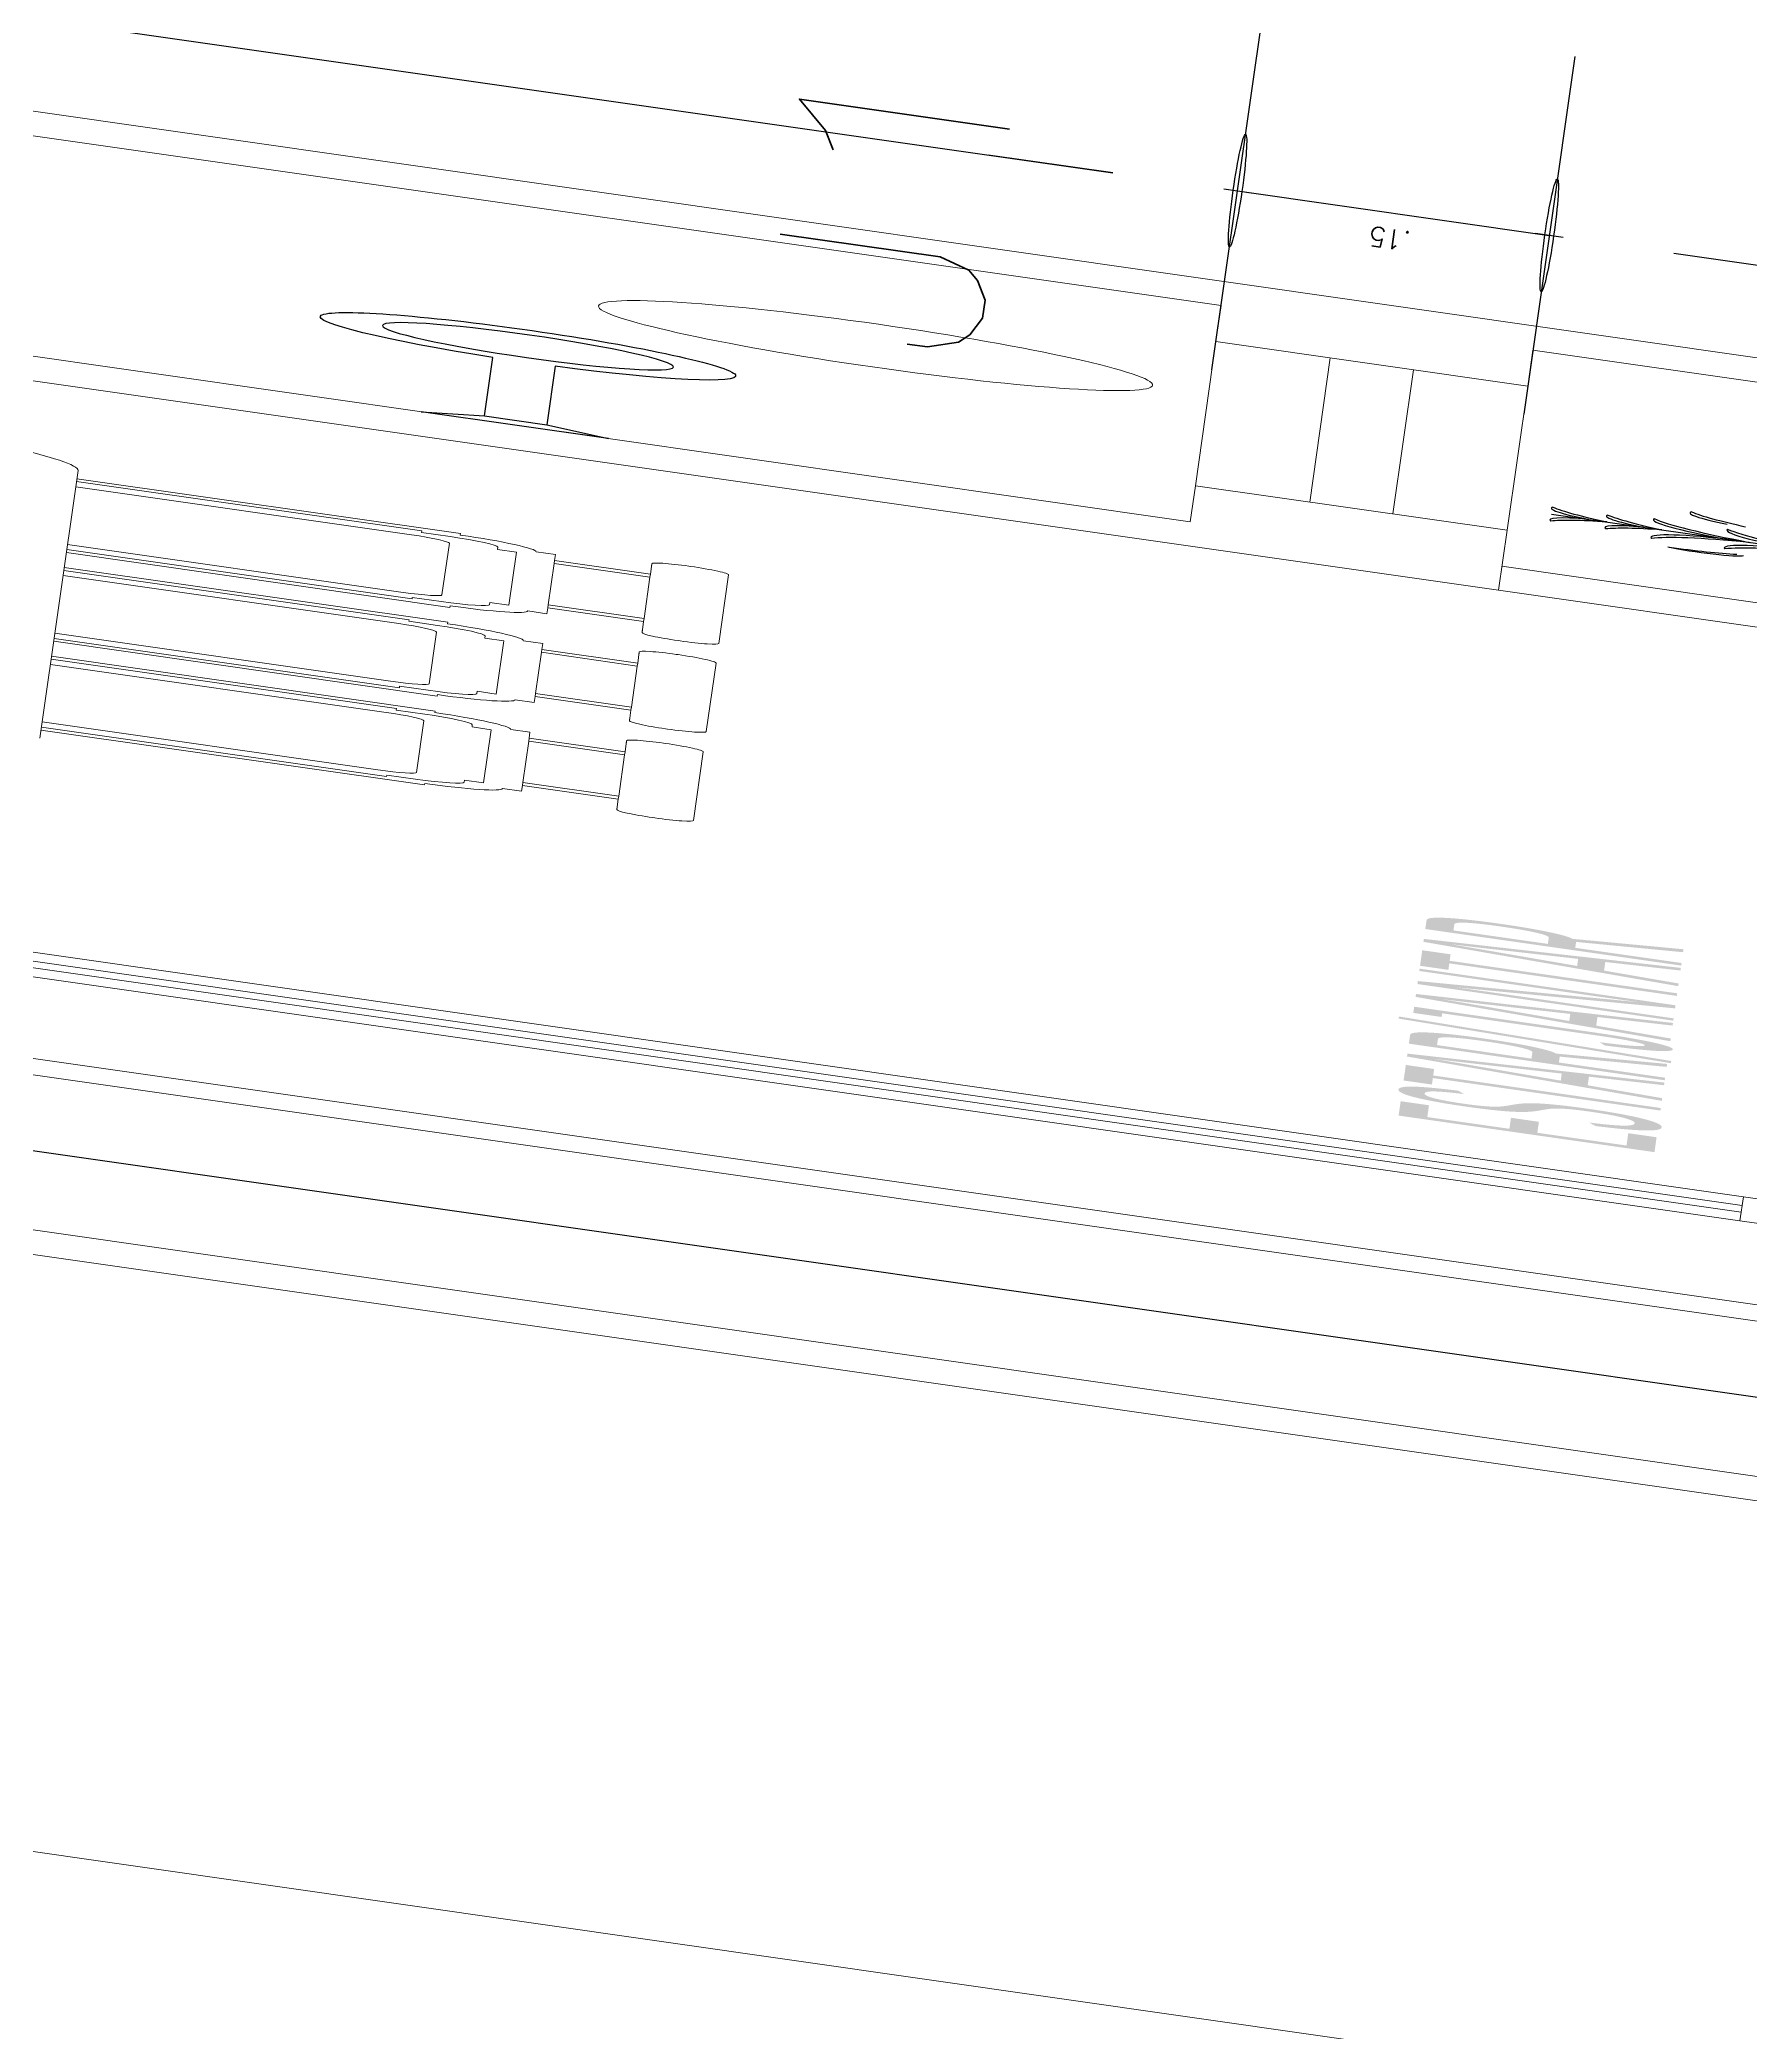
# Model space of a CAD drawing. Header units: millimetres. Extents: x -361192058 to 101130107379, y -14071650034 to 19218552450.
# Drawn here: x -134859.5 to -134811.1, y 42599.5 to 42655.9 of the extents above; entities that cross this region are included whole.
import ezdxf
from ezdxf.enums import TextEntityAlignment as Align

# ---------------------------------------------------------------- set-up
doc = ezdxf.new("R2010")
doc.units = ezdxf.units.MM
doc.header["$LTSCALE"] = 0.5
for name, color, linetype in [('02', 2, 'Continuous'), ('DIVERSOS', 4, 'Continuous'), ('ESQUADRIA', 3, 'Continuous'), ('FMPLANT', 3, 'Continuous'), ('MOBIL-I', 251, 'Continuous'), ('parede', 2, 'Continuous'), ('PISO', 8, 'Continuous'), ('TEXTO2', 3, 'Continuous')]:
    doc.layers.add(name, color=color, linetype=linetype)
doc.styles.add('SANSSERIF', font='sas_____.pfb', dxfattribs={"height": 1})
doc.styles.get("Standard").update_dxf_attribs({"font": 'txt.shx', "height": 0.12})
doc.dimstyles.new('ESCALA50', dxfattribs={"dimtxt": 0.1, "dimasz": 0.06, "dimexe": 0.18, "dimexo": 0.06, "dimgap": 0.1, "dimtad": 1, "dimzin": 4, "dimdsep": 46, "dimtxsty": 'Standard', "dimblk1": 'BOLA', "dimblk2": 'BOLA', "dimsah": 1, "dimcen": -0.06, "dimse1": 1, "dimse2": 1, "dimclrd": 7, "dimclrt": 3, "dimadec": 0, "dimazin": 0, "dimtfac": 1, "dimtix": 1, "dimtmove": 0, "dimatfit": 3, "dimldrblk": 'BOLA', "dimfxl": 0, "dimtolj": 1, "dimtzin": 4, "dimarcsym": 0})

# ---------------------------------------------------------------- blocks, each defined once
blk = doc.blocks.new('BOLA')
for p, q in [((0, -1.435), (0, 1.435)), ((-1.435, 0), (1.435, 0))]:
    blk.add_line(p, q)
blk.add_circle((0, 0), 0.452)
blk = doc.blocks.new('*D930')
at = {"layer": 'Defpoints', "color": 0, "transparency": 16777216}
for p in [(4402.09471, 2435.62694), (4402.65822, 2435.62694), (4402.09471, 2428.57694)]:
    blk.add_point(p, dxfattribs=at)
at = {"layer": 'DIVERSOS', "color": 7, "lineweight": -2, "transparency": 16777216}
blk.add_line((4402.65822, 2428.63694), (4402.65822, 2435.56694), dxfattribs=at)
at = {"layer": 'DIVERSOS', "color": 7, "lineweight": -2, "transparency": 16777216, "xscale": 0.06, "yscale": 0.06, "zscale": 0.06}
for p, rotation in [((4402.65822, 2435.62694), 90), ((4402.65822, 2428.57694), 270)]:
    blk.add_blockref('BOLA', p, dxfattribs=dict(at, rotation=rotation))
at = {"layer": 'DIVERSOS', "color": 3, "lineweight": 18, "transparency": 16777216, "insert": (4402.49822, 2432.10194), "char_height": 0.12, "attachment_point": 5, "rotation": 90}
blk.add_mtext('\\A1;7.05', dxfattribs=at)
blk = doc.blocks.new('ADC_CHUVEIRO')
for p, q in [((0, 0.045), (0, -0.045)), ((0.03, 0.015), (0, 0.045)), ((0.39498, 0.015), (0.03, 0.015)), ((0.03, -0.015), (0.03, 0.015)), ((0, -0.045), (0.03, -0.015)), ((0.03, -0.015), (0.39525, -0.015))]:
    blk.add_line(p, q)
blk.add_circle((0.49398, 0.00089), 0.07)
blk.add_arc((0.49398, 0.00089), 0.1, 189.14559, 171.89103)
blk = doc.blocks.new('A1194DB', base_point=(2.905, 11.0463))
for p in [(2.905, 11.5463), (2.4126, 11.1332), (3.3974, 11.1332), (2.9918, 10.5539)]:
    blk.add_line(p, (2.905, 11.0463))
for centre, radius, start, end in [((2.8119, 11.432), 0.1154, 36.29, 99.6243), ((2.7184, 11.2969), 0.2598, 44.0763, 73.3794), ((2.998, 11.432), 0.1154, 80.3757, 143.71), ((3.0916, 11.2969), 0.2598, 106.6206, 135.9237), ((2.8119, 11.3638), 0.1154, 36.29, 99.6243), ((2.7184, 11.2287), 0.2598, 44.0763, 73.3794), ((2.998, 11.3638), 0.1154, 80.3757, 143.71), ((3.0916, 11.2287), 0.2598, 106.6206, 135.9237), ((2.7604, 11.2616), 0.1598, 25.2489, 95.3937), ((2.6762, 11.1619), 0.2679, 31.3712, 75.0366), ((3.0495, 11.2616), 0.1598, 84.6063, 154.7511), ((3.1337, 11.1619), 0.2679, 104.9634, 148.6288), ((2.695, 11.3621), 0.0575, 139.742, 258.7475), ((2.7729, 11.4076), 0.1251, 184.618, 228.2106), ((3.2361, 11.2628), 0.1154, 80.3757, 143.71), ((3.3297, 11.1277), 0.2598, 106.6206, 135.9237), ((2.7604, 11.1707), 0.1598, 25.2489, 95.3937), ((2.6762, 11.0709), 0.2679, 31.3712, 75.0366), ((3.0495, 11.1707), 0.1598, 84.6063, 154.7511), ((3.1337, 11.0709), 0.2679, 104.9634, 148.6288), ((2.7181, 11.2261), 0.1598, 164.6063, 234.7511), ((2.8309, 11.2917), 0.2679, 184.9634, 228.6288), ((2.8857, 11.2065), 0.1558, 156.3654, 256.5741), ((2.9783, 11.2559), 0.2357, 176.8122, 238.3335), ((2.8316, 11.2559), 0.2357, 301.6665, 3.1878), ((2.9242, 11.2065), 0.1558, 283.4259, 23.6346), ((2.979, 11.2917), 0.2679, 311.3712, 355.0366), ((3.0919, 11.2261), 0.1598, 305.2489, 15.3937), ((2.5413, 11.2049), 0.1154, 160.3757, 223.71), ((2.6906, 11.2736), 0.2598, 186.6206, 215.9237), ((2.8076, 11.2103), 0.1598, 164.6063, 234.7511), ((2.9205, 11.2759), 0.2679, 184.9634, 228.6288), ((2.7506, 11.0931), 0.1558, 3.4259, 103.6346), ((2.6859, 11.0105), 0.2357, 21.6665, 83.1878), ((3.0593, 11.0931), 0.1558, 76.3654, 176.5741), ((3.124, 11.0105), 0.2357, 96.8122, 158.3335), ((2.8895, 11.2759), 0.2679, 311.3712, 355.0366), ((3.0023, 11.2103), 0.1598, 305.2489, 15.3937), ((3.1193, 11.2736), 0.2598, 324.0763, 353.3794), ((3.2686, 11.2049), 0.1154, 316.29, 19.6243), ((2.6085, 11.1931), 0.1154, 160.3757, 223.71), ((2.7578, 11.2618), 0.2598, 186.6206, 215.9237), ((3.0521, 11.2618), 0.2598, 324.0763, 353.3794), ((3.2015, 11.1931), 0.1154, 316.29, 19.6243), ((2.509, 11.0217), 0.1154, 116.29, 179.6243), ((2.6258, 10.9061), 0.2598, 124.0763, 153.3794), ((2.5762, 11.0099), 0.1154, 116.29, 179.6243), ((2.693, 10.8942), 0.2598, 124.0763, 153.3794), ((2.6679, 10.9413), 0.1598, 105.2489, 175.3937), ((3.1421, 10.9413), 0.1598, 4.6063, 74.7511), ((3.1169, 10.8942), 0.2598, 26.6206, 55.9237), ((3.2338, 11.0099), 0.1154, 0.3757, 63.71), ((2.7514, 10.8411), 0.2679, 111.3712, 155.0366), ((2.7574, 10.9256), 0.1598, 105.2489, 175.3937), ((2.841, 10.8253), 0.2679, 111.3712, 155.0366), ((2.8087, 11.0276), 0.0563, 114.2257, 255.1279), ((2.8535, 11.0404), 0.078, 150.4398, 228.6694), ((2.9689, 10.8253), 0.2679, 24.9634, 68.6288), ((3.0525, 10.9256), 0.1598, 4.6063, 74.7511), ((3.0585, 10.8411), 0.2679, 24.9634, 68.6288), ((3.1373, 10.5587), 0.5402, 115.4772, 156.6585), ((2.8321, 10.9024), 0.1558, 83.4259, 183.6346), ((2.9022, 10.8244), 0.2357, 101.6665, 163.1878), ((2.9077, 10.8244), 0.2357, 16.8122, 78.3335), ((2.9778, 10.9024), 0.1558, 356.3654, 96.5741), ((2.7588, 10.9805), 0.0869, 144.9865, 244.4034), ((2.9354, 11.0633), 0.25, 187.5759, 215.8942), ((2.683, 11.0436), 0.2357, 286.8122, 348.3335), ((3.1145, 11.1197), 0.2357, 211.6665, 273.1878), ((2.7611, 10.9735), 0.1558, 266.3654, 6.5741), ((2.916, 10.9339), 0.1295, 161.4477, 239.3672), ((3.2224, 11.0216), 0.4224, 185.4007, 208.139), ((3.0651, 11.0271), 0.1558, 193.4259, 293.6346), ((2.5634, 10.9046), 0.0575, 139.742, 258.7475), ((2.6413, 10.9501), 0.1251, 184.618, 228.2106), ((2.6825, 10.8858), 0.0575, 139.742, 258.7475), ((2.7604, 10.9313), 0.1251, 184.618, 228.2106), ((3.3391, 11.1328), 0.2598, 234.0763, 263.3794), ((2.791, 10.8669), 0.0766, 138.8744, 278.9763), ((2.8575, 10.9036), 0.125, 173.7536, 244.097), ((3.2704, 10.9835), 0.1154, 226.29, 289.6243), ((2.6839, 10.9824), 0.2679, 294.9634, 338.6288), ((3.1345, 11.0618), 0.2679, 221.3712, 265.0366), ((2.7842, 10.8988), 0.1598, 274.6063, 344.7511), ((3.0689, 10.949), 0.1598, 215.2489, 285.3937), ((2.7249, 10.8131), 0.057, 167.0577, 302.8533), ((2.7577, 10.8453), 0.08, 185.1845, 268.654), ((3.2089, 10.7748), 0.0575, 101.2525, 220.258), ((3.2868, 10.7293), 0.1251, 131.7894, 175.382), ((2.6997, 10.8928), 0.2679, 294.9634, 338.6288), ((3.1503, 10.9723), 0.2679, 221.3712, 265.0366), ((2.7577, 10.7638), 0.08, 185.1845, 268.654), ((2.8, 10.8092), 0.1598, 274.6063, 344.7511), ((3.0847, 10.8594), 0.1598, 215.2489, 285.3937), ((2.7249, 10.7316), 0.057, 167.0577, 302.8533), ((2.7529, 10.8344), 0.2598, 296.6206, 325.9237), ((3.1204, 10.8992), 0.2598, 234.0763, 263.3794), ((2.8685, 10.7175), 0.1154, 270.3757, 333.71), ((3.0517, 10.7498), 0.1154, 226.29, 289.6243), ((2.7647, 10.7672), 0.2598, 296.6206, 325.9237), ((3.1323, 10.832), 0.2598, 234.0763, 263.3794), ((2.8803, 10.6504), 0.1154, 270.3757, 333.71), ((3.0635, 10.6827), 0.1154, 226.29, 289.6243)]:
    blk.add_arc(centre, radius, start, end)
blk = doc.blocks.new('*D1471')
at = {"layer": 'Defpoints', "color": 0, "transparency": 16777216}
for p in [(4415.72115, 2430.92694), (4415.72115, 2428.57694), (4416.43876, 2428.57694)]:
    blk.add_point(p, dxfattribs=at)
at = {"layer": 'DIVERSOS', "color": 7, "lineweight": -2, "transparency": 16777216}
blk.add_line((4416.43876, 2430.86694), (4416.43876, 2428.63694), dxfattribs=at)
at = {"layer": 'DIVERSOS', "color": 7, "lineweight": -2, "transparency": 16777216, "xscale": 0.06, "yscale": 0.06, "zscale": 0.06}
for p, rotation in [((4416.43876, 2430.92694), 90), ((4416.43876, 2428.57694), 270)]:
    blk.add_blockref('BOLA', p, dxfattribs=dict(at, rotation=rotation))
at = {"layer": 'DIVERSOS', "color": 3, "lineweight": 18, "transparency": 16777216, "insert": (4416.27876, 2429.75194), "char_height": 0.12, "attachment_point": 5, "rotation": 90}
blk.add_mtext('\\A1;2.35', dxfattribs=at)
blk = doc.blocks.new('*D1488')
at = {"layer": 'Defpoints', "color": 0, "transparency": 16777216}
for p in [(4415.72115, 2428.42694), (4415.72115, 2427.27694), (4416.43876, 2427.27694)]:
    blk.add_point(p, dxfattribs=at)
at = {"layer": 'DIVERSOS', "color": 7, "lineweight": -2, "transparency": 16777216}
blk.add_line((4416.43876, 2428.36694), (4416.43876, 2427.33694), dxfattribs=at)
at = {"layer": 'DIVERSOS', "color": 7, "lineweight": -2, "transparency": 16777216, "xscale": 0.06, "yscale": 0.06, "zscale": 0.06}
for p, rotation in [((4416.43876, 2428.42694), 90), ((4416.43876, 2427.27694), 270)]:
    blk.add_blockref('BOLA', p, dxfattribs=dict(at, rotation=rotation))
at = {"layer": 'DIVERSOS', "color": 3, "lineweight": 18, "transparency": 16777216, "insert": (4416.27876, 2427.85194), "char_height": 0.12, "attachment_point": 5, "rotation": 90}
blk.add_mtext('\\A1;1.15', dxfattribs=at)
blk = doc.blocks.new('*D1489')
at = {"layer": 'Defpoints', "color": 0, "transparency": 16777216}
for p in [(4415.72115, 2428.57694), (4415.72115, 2428.42694), (4416.43876, 2428.42694)]:
    blk.add_point(p, dxfattribs=at)
at = {"layer": 'DIVERSOS', "color": 7, "lineweight": -2, "transparency": 16777216}
for p, q in [((4416.43876, 2428.63694), (4416.43876, 2428.69694)), ((4416.43876, 2428.57694), (4416.43876, 2428.42694)), ((4416.43876, 2428.36694), (4416.43876, 2428.30694))]:
    blk.add_line(p, q, dxfattribs=at)
at = {"layer": 'DIVERSOS', "color": 7, "lineweight": -2, "transparency": 16777216, "xscale": 0.06, "yscale": 0.06, "zscale": 0.06}
for p, rotation in [((4416.43876, 2428.57694), 270), ((4416.43876, 2428.42694), 90)]:
    blk.add_blockref('BOLA', p, dxfattribs=dict(at, rotation=rotation))
at = {"layer": 'DIVERSOS', "color": 3, "lineweight": 18, "transparency": 16777216, "insert": (4416.27876, 2428.50194), "char_height": 0.12, "attachment_point": 5, "rotation": 90}
blk.add_mtext('\\A1;.15', dxfattribs=at)
blk = doc.blocks.new('*D1509')
at = {"layer": 'Defpoints', "color": 0, "transparency": 16777216}
for p in [(4409.50489, 2430.92694), (4410.57115, 2430.92694), (4410.57115, 2424.77694)]:
    blk.add_point(p, dxfattribs=at)
at = {"layer": 'DIVERSOS', "color": 7, "lineweight": -2, "transparency": 16777216}
blk.add_line((4409.50489, 2424.83694), (4409.50489, 2430.86694), dxfattribs=at)
at = {"layer": 'DIVERSOS', "color": 7, "lineweight": -2, "transparency": 16777216, "xscale": 0.06, "yscale": 0.06, "zscale": 0.06}
for p, rotation in [((4409.50489, 2430.92694), 90), ((4409.50489, 2424.77694), 270)]:
    blk.add_blockref('BOLA', p, dxfattribs=dict(at, rotation=rotation))
at = {"layer": 'DIVERSOS', "color": 3, "lineweight": 18, "transparency": 16777216, "insert": (4409.34489, 2427.85194), "char_height": 0.12, "attachment_point": 5, "rotation": 90}
blk.add_mtext('\\A1;6.15', dxfattribs=at)
blk = doc.blocks.new('*D1770')
at = {"layer": '02', "color": 7, "lineweight": -2, "transparency": 16777216}
blk.add_line((4414.43115, 2430.52988), (4415.66115, 2430.52988), dxfattribs=at)
at = {"layer": 'Defpoints', "color": 0, "transparency": 16777216}
for p in [(4415.72115, 2430.52988), (4414.37115, 2428.61218), (4415.72115, 2428.61218)]:
    blk.add_point(p, dxfattribs=at)
at = {"layer": '02', "color": 7, "lineweight": -2, "transparency": 16777216, "xscale": 0.06, "yscale": 0.06, "zscale": 0.06, "rotation": 180}
blk.add_blockref('BOLA', (4414.37115, 2430.52988), dxfattribs=at)
at = {"layer": '02', "color": 7, "lineweight": -2, "transparency": 16777216, "xscale": 0.06, "yscale": 0.06, "zscale": 0.06}
blk.add_blockref('BOLA', (4415.72115, 2430.52988), dxfattribs=at)
at = {"layer": '02', "color": 3, "transparency": 16777216, "insert": (4415.04615, 2430.68988), "char_height": 0.12, "attachment_point": 5}
blk.add_mtext('\\A1;1.35', dxfattribs=at)
blk = doc.blocks.new('APROVADO QUADRA 21.2 MBVII')
at = {"layer": '02', "color": 2, "lineweight": 18}
blk.add_line((4415.72115, 2430.92694), (4415.72115, 2428.57694), dxfattribs=at)
at = {"layer": '02', "lineweight": 18}
for points in [[(4419.05231, 2441.10223), (4405.21373, 2441.10223), (4405.21373, 2407.28537), (4419.05231, 2407.28537)], [(4391.97818, 2441.07404), (4405.21373, 2441.07404), (4405.21373, 2407.28537), (4391.97818, 2407.28537)]]:
    blk.add_lwpolyline(points, close=True, dxfattribs=at)
at = {"layer": 'DIVERSOS', "lineweight": 18}
for p, q in [((4410.57115, 2428.27058), (4410.57115, 2430.27058)), ((4410.72115, 2430.27058), (4410.72115, 2428.27058)), ((4414.59615, 2428.57694), (4415.49615, 2428.57694)), ((4415.49615, 2428.42694), (4414.59615, 2428.42694))]:
    blk.add_line(p, q, dxfattribs=at)
at = {"layer": 'ESQUADRIA', "lineweight": 18}
for p, q in [((4410.62615, 2430.27058), (4410.62615, 2428.27058)), ((4410.66615, 2430.27058), (4410.66615, 2428.27058)), ((4415.49615, 2428.52194), (4414.59615, 2428.52194)), ((4415.49615, 2428.48194), (4414.59615, 2428.48194))]:
    blk.add_line(p, q, dxfattribs=at)
at = {"layer": 'MOBIL-I', "lineweight": 18}
for p, q in [((4412.03834, 2429.1048), (4413.70974, 2429.1048)), ((4412.08849, 2429.1048), (4412.08849, 2428.92022)), ((4412.10695, 2429.1048), (4412.10695, 2428.93868)), ((4412.13942, 2428.9433), (4412.13942, 2429.1048)), ((4412.499, 2428.9433), (4412.499, 2429.1048)), ((4412.53147, 2429.1048), (4412.53147, 2428.93868)), ((4412.54993, 2429.1048), (4412.54993, 2428.92022)), ((4412.64332, 2429.1048), (4412.64332, 2428.92022)), ((4412.66177, 2429.1048), (4412.66177, 2428.93868)), ((4412.69425, 2428.9433), (4412.69425, 2429.1048)), ((4413.05383, 2428.9433), (4413.05383, 2429.1048)), ((4413.0863, 2429.1048), (4413.0863, 2428.93868)), ((4413.10476, 2429.1048), (4413.10476, 2428.92022)), ((4413.19814, 2429.1048), (4413.19814, 2428.92022)), ((4413.2166, 2429.1048), (4413.2166, 2428.93868)), ((4413.24908, 2428.9433), (4413.24908, 2429.1048)), ((4413.60865, 2428.9433), (4413.60865, 2429.1048)), ((4413.64113, 2429.1048), (4413.64113, 2428.93868)), ((4413.65959, 2429.1048), (4413.65959, 2428.92022)), ((4412.11635, 2428.93868), (4412.10695, 2428.93868)), ((4412.11635, 2428.92484), (4412.11635, 2428.93868)), ((4412.52207, 2428.93868), (4412.53147, 2428.93868)), ((4412.52207, 2428.92484), (4412.52207, 2428.93868)), ((4412.67118, 2428.93868), (4412.66177, 2428.93868)), ((4412.67118, 2428.92484), (4412.67118, 2428.93868)), ((4413.0769, 2428.93868), (4413.0863, 2428.93868)), ((4413.0769, 2428.92484), (4413.0769, 2428.93868)), ((4413.22601, 2428.93868), (4413.2166, 2428.93868)), ((4413.22601, 2428.92484), (4413.22601, 2428.93868)), ((4413.63173, 2428.93868), (4413.64113, 2428.93868)), ((4413.63173, 2428.92484), (4413.63173, 2428.93868)), ((4412.15788, 2428.92484), (4412.48054, 2428.92484)), ((4412.71271, 2428.92484), (4413.03537, 2428.92484)), ((4413.5902, 2428.92484), (4413.26754, 2428.92484)), ((4412.09789, 2428.92022), (4412.08849, 2428.92022)), ((4412.54053, 2428.92022), (4412.54993, 2428.92022)), ((4412.65272, 2428.92022), (4412.64332, 2428.92022)), ((4413.09536, 2428.92022), (4413.10476, 2428.92022)), ((4413.20755, 2428.92022), (4413.19814, 2428.92022)), ((4413.65018, 2428.92022), (4413.65959, 2428.92022)), ((4412.13942, 2428.90177), (4412.15327, 2428.90177)), ((4412.15327, 2428.90177), (4412.15327, 2428.89254)), ((4412.499, 2428.90177), (4412.48515, 2428.90177)), ((4412.48515, 2428.90177), (4412.48515, 2428.89254)), ((4412.69425, 2428.90177), (4412.70809, 2428.90177)), ((4412.70809, 2428.90177), (4412.70809, 2428.89254)), ((4413.03998, 2428.90177), (4413.03998, 2428.89254)), ((4413.05383, 2428.90177), (4413.03998, 2428.90177)), ((4413.24908, 2428.90177), (4413.26292, 2428.90177)), ((4413.26292, 2428.90177), (4413.26292, 2428.89254)), ((4413.60865, 2428.90177), (4413.59481, 2428.90177)), ((4413.59481, 2428.90177), (4413.59481, 2428.89254)), ((4412.48515, 2428.89254), (4412.15327, 2428.89254)), ((4413.03998, 2428.89254), (4412.70809, 2428.89254)), ((4413.26292, 2428.89254), (4413.59481, 2428.89254)), ((4412.13481, 2428.88331), (4412.13481, 2428.87408)), ((4412.50361, 2428.88331), (4412.50361, 2428.87408)), ((4412.68964, 2428.88331), (4412.68964, 2428.87408)), ((4413.05844, 2428.88331), (4413.05844, 2428.87408)), ((4413.24446, 2428.88331), (4413.24446, 2428.87408)), ((4413.61327, 2428.88331), (4413.61327, 2428.87408)), ((4412.17172, 2428.87408), (4412.13481, 2428.87408)), ((4412.19018, 2428.87408), (4412.17172, 2428.87408)), ((4412.17172, 2428.87408), (4412.17172, 2428.82794)), ((4412.44824, 2428.87408), (4412.19018, 2428.87408)), ((4412.19018, 2428.87408), (4412.19018, 2428.82794)), ((4412.4667, 2428.87408), (4412.44824, 2428.87408)), ((4412.44824, 2428.87408), (4412.44824, 2428.82794)), ((4412.50361, 2428.87408), (4412.4667, 2428.87408)), ((4412.4667, 2428.87408), (4412.4667, 2428.82794)), ((4412.72655, 2428.87408), (4412.68964, 2428.87408)), ((4412.74501, 2428.87408), (4412.72655, 2428.87408)), ((4412.72655, 2428.87408), (4412.72655, 2428.82794)), ((4413.00307, 2428.87408), (4412.74501, 2428.87408)), ((4412.74501, 2428.87408), (4412.74501, 2428.82794)), ((4413.02152, 2428.87408), (4413.00307, 2428.87408)), ((4413.00307, 2428.87408), (4413.00307, 2428.82794)), ((4413.05844, 2428.87408), (4413.02152, 2428.87408)), ((4413.02152, 2428.87408), (4413.02152, 2428.82794)), ((4413.24446, 2428.87408), (4413.28138, 2428.87408)), ((4413.28138, 2428.87408), (4413.29984, 2428.87408)), ((4413.28138, 2428.87408), (4413.28138, 2428.82794)), ((4413.29984, 2428.87408), (4413.55789, 2428.87408)), ((4413.29984, 2428.87408), (4413.29984, 2428.82794)), ((4413.55789, 2428.87408), (4413.57635, 2428.87408)), ((4413.55789, 2428.87408), (4413.55789, 2428.82794)), ((4413.57635, 2428.87408), (4413.61327, 2428.87408)), ((4413.57635, 2428.87408), (4413.57635, 2428.82794)), ((4412.12553, 2428.82794), (4412.10707, 2428.82794)), ((4412.5316, 2428.82794), (4412.51314, 2428.82794)), ((4412.68036, 2428.82794), (4412.6619, 2428.82794)), ((4413.08643, 2428.82794), (4413.06797, 2428.82794)), ((4413.21648, 2428.82794), (4413.23494, 2428.82794)), ((4413.62255, 2428.82794), (4413.64101, 2428.82794)), ((4412.55369, 2428.8104), (4412.55369, 2428.80948)), ((4413.10851, 2428.8104), (4413.10851, 2428.80948)), ((4413.19439, 2428.8104), (4413.19439, 2428.80948))]:
    blk.add_line(p, q, dxfattribs=at)
for points in [[(4412.53523, 2428.79102), (4412.10695, 2428.79102, -0.414214), (4412.08849, 2428.80948), (4412.08849, 2428.8104, -0.414214), (4412.10602, 2428.82794), (4412.17172, 2428.82794, -0.414214)], [(4412.17172, 2428.82794), (4412.19018, 2428.82794, -0.414214)], [(4412.19018, 2428.82794), (4412.44824, 2428.82794, -0.414214)], [(4412.44824, 2428.82794), (4412.4667, 2428.82794, -0.414214)], [(4412.4667, 2428.82794), (4412.53615, 2428.82794, -0.414214), (4412.55369, 2428.8104)], [(4413.09006, 2428.79102), (4412.66177, 2428.79102, -0.414214), (4412.64332, 2428.80948), (4412.64332, 2428.8104, -0.414214), (4412.66085, 2428.82794), (4412.72655, 2428.82794, -0.414214)], [(4412.72655, 2428.82794), (4412.74501, 2428.82794, -0.414214)], [(4412.74501, 2428.82794), (4413.00307, 2428.82794, -0.414214)], [(4413.00307, 2428.82794), (4413.02152, 2428.82794, -0.414214)], [(4413.02152, 2428.82794), (4413.09098, 2428.82794, -0.414214), (4413.10851, 2428.8104)], [(4413.28138, 2428.82794), (4413.21193, 2428.82794, 0.414214), (4413.19439, 2428.8104)], [(4413.21285, 2428.79102), (4413.64113, 2428.79102, 0.414214), (4413.65959, 2428.80948), (4413.65959, 2428.8104, 0.414214), (4413.64205, 2428.82794), (4413.57635, 2428.82794, 0.414214)], [(4413.29984, 2428.82794), (4413.28138, 2428.82794, 0.414214)], [(4413.55789, 2428.82794), (4413.29984, 2428.82794, 0.414214)], [(4413.57635, 2428.82794), (4413.55789, 2428.82794, 0.414214)], [(4412.55369, 2428.80948, -0.414214), (4412.53523, 2428.79102, -0.414214)], [(4413.10851, 2428.80948, -0.414214), (4413.09006, 2428.79102, -0.414214)], [(4413.19439, 2428.80948, 0.414214), (4413.21285, 2428.79102, 0.414214)]]:
    blk.add_lwpolyline(points, format="xyb", dxfattribs=at)
for centre, radius, start, end in [((4413.70974, 2429.22599), 0.12119, 270, 0), ((4412.15788, 2428.9433), 0.01846, 180, 270), ((4412.48054, 2428.9433), 0.01846, 270, 0), ((4412.71271, 2428.9433), 0.01846, 180, 270), ((4413.03537, 2428.9433), 0.01846, 270, 0), ((4413.26754, 2428.9433), 0.01846, 180, 270), ((4413.5902, 2428.9433), 0.01846, 270, 0), ((4412.13942, 2428.92484), 0.02307, 180, 270), ((4412.499, 2428.92484), 0.02307, 270, 0), ((4412.69425, 2428.92484), 0.02307, 180, 270), ((4413.05383, 2428.92484), 0.02307, 270, 0), ((4413.24908, 2428.92484), 0.02307, 180, 270), ((4413.60865, 2428.92484), 0.02307, 270, 0), ((4412.13481, 2428.92022), 0.03692, 180, 270), ((4412.50361, 2428.92022), 0.03692, 270, 0), ((4412.68964, 2428.92022), 0.03692, 180, 270), ((4413.05844, 2428.92022), 0.03692, 270, 0), ((4413.24446, 2428.92022), 0.03692, 180, 270), ((4413.61327, 2428.92022), 0.03692, 270, 0)]:
    blk.add_arc(centre, radius, start, end, dxfattribs=at)
at = {"layer": 'parede', "lineweight": 18}
for p, q in [((4408.87115, 2413.77694), (4408.87115, 2438.77694)), ((4415.87115, 2438.77694), (4415.87115, 2413.77694)), ((4409.02115, 2414.27694), (4409.02115, 2431.72694)), ((4414.22115, 2430.92694), (4414.22115, 2428.42694)), ((4414.37115, 2430.92694), (4414.37115, 2428.57694)), ((4414.59615, 2428.57694), (4414.37115, 2428.57694)), ((4414.59615, 2428.42694), (4414.59615, 2428.57694)), ((4415.72115, 2428.57694), (4415.49615, 2428.57694)), ((4415.49615, 2428.42694), (4415.49615, 2428.57694)), ((4414.59615, 2428.42694), (4414.22115, 2428.42694)), ((4415.72115, 2428.42694), (4415.49615, 2428.42694)), ((4415.72115, 2428.42694), (4415.72115, 2427.27694)), ((4410.57115, 2424.62694), (4410.57115, 2428.27058)), ((4410.57115, 2428.27058), (4410.72115, 2428.27058)), ((4410.72115, 2424.77694), (4410.72115, 2428.27058))]:
    blk.add_line(p, q, dxfattribs=at)
at = {"layer": 'PISO', "lineweight": 18}
for p, q in [((4410.07115, 2430.92694), (4410.07115, 2424.12694)), ((4409.97115, 2430.32694), (4409.97115, 2424.02694)), ((4414.22115, 2427.27694), (4414.22115, 2428.42694)), ((4414.37115, 2427.27694), (4414.37115, 2428.42694))]:
    blk.add_line(p, q, dxfattribs=at)
blk.add_circle((4415.17367, 2428.73719), 0.13333, dxfattribs=at)
at = {"layer": 'FMPLANT', "lineweight": 18, "xscale": 0.3884758565179709, "yscale": 0.3884758565179709, "zscale": 0.3884758565179709}
blk.add_blockref('A1194DB', (4414.73403, 2428.21291), dxfattribs=at)
at = {"layer": 'MOBIL-I', "lineweight": 18, "xscale": -1, "rotation": 180}
blk.add_blockref('ADC_CHUVEIRO', (4414.37115, 2428.90194), dxfattribs=at)
at = {"color": 0, "lineweight": 13, "flags": 8}
for p in [(4700.72466, 2280.11253), (4699.57379, 2277.89641), (4702.35456, 2276.19504), (4703.67224, 2274.08499), (4699.84447, 2272.21943), (4703.04882, 2270.13703), (4703.08775, 2267.98027), (4700.65234, 2261.52165), (4700.70074, 2257.15926)]:
    blk.add_attdef('NIVEL', p, '', height=0.075, dxfattribs=at)
for rotation, width, p in [(90, 0.8, (4700.82053, 2275.75208)), (270, 0.6, (4703.84367, 2274.90208)), (90, 0.8, (4701.55749, 2268.50208)), (180, 0.6, (4651.18166, 2236.19313))]:
    blk.add_attdef('$PORTA', text='', height=0.09, rotation=rotation, dxfattribs=dict(at, width=width)).set_placement(p, align=Align.MIDDLE)
for p in [(4654.176, 2240.46301), (4648.49901, 2240.19232), (4637.80123, 2239.38446), (4633.43884, 2239.33605), (4656.39211, 2239.31214), (4652.47462, 2237.68223), (4646.41661, 2236.98798), (4644.25985, 2236.94905), (4650.36457, 2236.36455)]:
    blk.add_attdef('NIVEL', p, '', height=0.075, rotation=270, dxfattribs=at)
at = {"color": 0, "lineweight": 13, "width": 0.8, "flags": 8}
for p in [(4652.03166, 2239.21627), (4644.78166, 2238.47931)]:
    blk.add_attdef('$PORTA', text='', height=0.09, dxfattribs=at).set_placement(p, align=Align.MIDDLE)
at = {"layer": 'DIVERSOS', "lineweight": 18, "insert": (4415.09836, 2428.78969), "char_height": 0.101063, "width": 0.3730783, "attachment_point": 1}
blk.add_mtext('{\\C3;J1}', dxfattribs=at)
at = {"layer": 'TEXTO2', "lineweight": 18, "style": 'SANSSERIF'}
blk.add_text('ESTAR/JANTAR', height=0.12312, dxfattribs=at).set_placement((4410.90289, 2428.3155))
at = {"layer": '02', "color": 6}
dim = blk.add_linear_dim(base=(4415.72115, 2430.52988), p1=(4414.37115, 2428.61218), p2=(4415.72115, 2428.61218), dimstyle='ESCALA50', override={"dimfxl": 0.18}, dxfattribs=at)
dim.commit()
dim.dimension.update_dxf_attribs({"geometry": '*D1770', "text_midpoint": (4415.04615, 2430.68988)})
at = {"layer": 'DIVERSOS', "lineweight": 18}
for base, p1, p2, picture, middle in [((4402.65822, 2435.62694), (4402.09471, 2428.57694), (4402.09471, 2435.62694), '*D930', (4402.49822, 2432.10194)), ((4409.50489, 2430.92694), (4410.57115, 2424.77694), (4410.57115, 2430.92694), '*D1509', (4409.34489, 2427.85194)), ((4416.43876, 2428.57694), (4415.72115, 2430.92694), (4415.72115, 2428.57694), '*D1471', (4416.27876, 2429.75194)), ((4416.43876, 2428.42694), (4415.72115, 2428.57694), (4415.72115, 2428.42694), '*D1489', (4416.27876, 2428.50194)), ((4416.43876, 2427.27694), (4415.72115, 2428.42694), (4415.72115, 2427.27694), '*D1488', (4416.27876, 2427.85194))]:
    dim = blk.add_linear_dim(base=base, p1=p1, p2=p2, angle=90, dimstyle='ESCALA50', dxfattribs=at)
    dim.commit()
    dim.dimension.update_dxf_attribs({"geometry": picture, "text_midpoint": middle})

msp = doc.modelspace()

# ---------------------------------------------------------------- block references
at = {"layer": '02', "color": 0, "lineweight": 30, "xscale": -4.574818403918471, "yscale": -59.40450511825884, "zscale": 4.574818403918471, "rotation": 261.8606972171988}
msp.add_blockref('APROVADO QUADRA 21.2 MBVII', (5129.041, 2225.201), dxfattribs=at)

doc.saveas('drawing.dxf')
